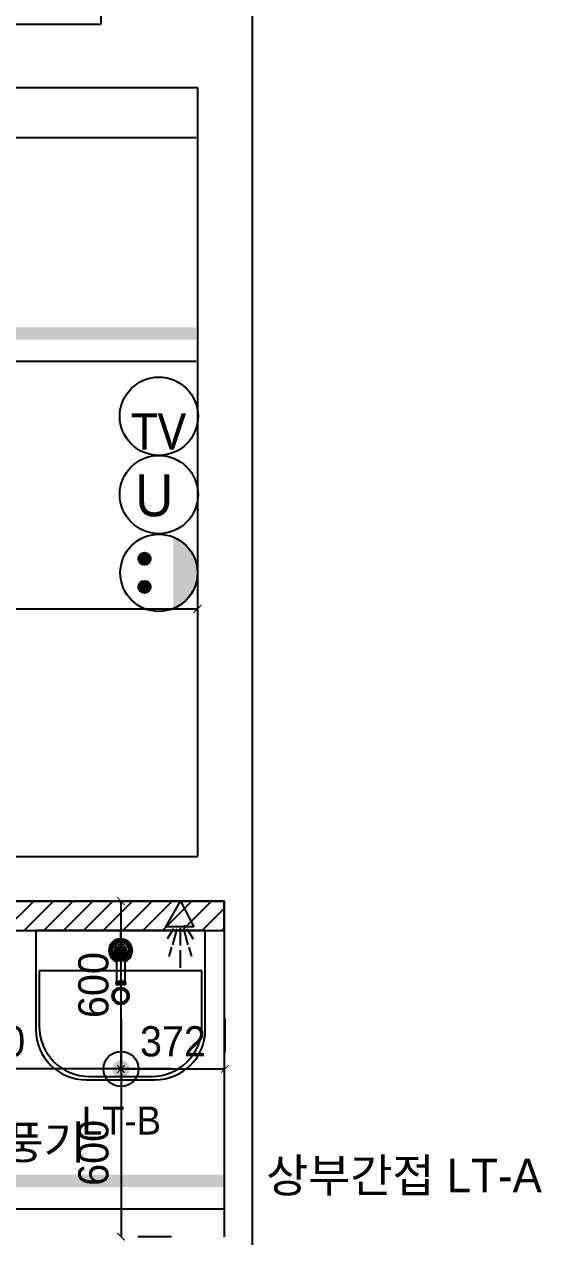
# Model space of a CAD drawing. Header units: inches. Extents: x 4138 to 127072, y -26315 to 43858.
# Drawn here: x 73854 to 75705, y 14713 to 19049 of the extents above; entities that cross this region are included whole.
import ezdxf
from ezdxf.enums import TextEntityAlignment as Align

# ---------------------------------------------------------------- set-up
doc = ezdxf.new("R2010")
doc.units = ezdxf.units.IN
doc.header["$LTSCALE"] = 50
doc.header["$MEASUREMENT"] = 0
doc.linetypes.add('HID', pattern=[2.3, 1.5, -0.8])
for name, color, linetype in [('0-LINE', 7, 'Continuous'), ('02-WAL', 2, 'Continuous'), ('03-WAL NEW', 3, 'Continuous'), ('06-LIGHT', 4, 'Continuous'), ('07-DIM', 5, 'Continuous'), ('3.기호.계단선', 30, 'Continuous'), ('BATH', 4, 'Continuous'), ('CO-BATH', 6, 'Continuous'), ('RC-LIGHT', 7, 'Continuous'), ('설비', 7, 'Continuous'), ('욕실설비', 3, 'Continuous')]:
    doc.layers.add(name, color=color, linetype=linetype)
doc.styles.get("Standard").update_dxf_attribs({"font": 'txt.shx', "bigfont": 'whgtxt.shx'})
doc.styles.add('YOURNAME', font='HY울릉도M.TTF')
doc.styles.add('코레일둥고', font='Korail_Round_Gothic_Medium.ttf')
doc.dimstyles.new('YOURNAME-60', dxfattribs={"dimscale": 60, "dimtxt": 1.8, "dimasz": 0.9, "dimexe": 1, "dimexo": 3, "dimgap": 0.7, "dimtad": 1, "dimdec": 0, "dimzin": 0, "dimdsep": 46, "dimtxsty": 'YOURNAME', "dimblk": 'ARCHTICK', "dimcen": 0, "dimclrd": 1, "dimclre": 1, "dimclrt": 7, "dimadec": 0, "dimazin": 0, "dimtfac": 1, "dimtdec": 0, "dimtix": 1, "dimtmove": 2, "dimatfit": 3, "dimldrblk": 'ARCHTICK', "dimfxl": 1, "dimtolj": 1, "dimtzin": 0, "dimarcsym": 0})

# ---------------------------------------------------------------- blocks, each defined once
blk = doc.blocks.new('hallogen')
h = blk.add_hatch(color=256)
h.dxf.hatch_style = 1
edge = h.paths.add_edge_path()
edge.add_arc((48591.7, 60854.3), 31.2, 0, 360, ccw=False)
at = {"color": 1, "linetype": 'Continuous'}
for p, q in [((48591.7, 60954.3), (48591.7, 60754.3)), ((48691.7, 60854.3), (48491.7, 60854.3))]:
    blk.add_line(p, q, dxfattribs=at)
at = {"color": 4, "linetype": 'Continuous'}
blk.add_circle((48591.7, 60854.3), 62.5, dxfattribs=at)
blk = doc.blocks.new('_ARCHTICK')
at = {"color": 0, "linetype": 'ByBlock', "const_width": 0.075}
blk.add_lwpolyline([(-0.25, -0.25), (0.25, 0.25)], dxfattribs=at)
blk = doc.blocks.new('*D288')
at = {"layer": '07-DIM', "color": 1, "lineweight": -2, "transparency": 16777216}
for p, q in [((74200.4, 15313), (74200.4, 15913)), ((74380.4, 15913), (74260.4, 15913)), ((74380.4, 15313), (74260.4, 15313))]:
    blk.add_line(p, q, dxfattribs=at)
at = {"layer": 'Defpoints', "color": 0, "transparency": 16777216}
for p in [(74200.4, 15913), (74200.4, 15913), (74200.4, 15313)]:
    blk.add_point(p, dxfattribs=at)
at = {"layer": '07-DIM', "color": 1, "lineweight": -2, "transparency": 16777216, "xscale": 54, "yscale": 54, "zscale": 54}
for p, rotation in [((74200.4, 15913), 90), ((74200.4, 15313), 270)]:
    blk.add_blockref('_ARCHTICK', p, dxfattribs=dict(at, rotation=rotation))
at = {"layer": '07-DIM', "color": 7, "transparency": 16777216, "insert": (74102.2, 15613), "char_height": 108, "attachment_point": 5, "rotation": 90, "style": 'YOURNAME'}
blk.add_mtext('\\A1;600', dxfattribs=at)
blk = doc.blocks.new('*D188')
at = {"layer": '07-DIM', "color": 1, "lineweight": -2, "transparency": 16777216}
for p, q in [((74200.4, 15493), (74200.4, 15373)), ((74200.4, 15313), (73200.4, 15313)), ((73200.4, 15173), (73200.4, 15253))]:
    blk.add_line(p, q, dxfattribs=at)
at = {"layer": 'Defpoints', "color": 0, "transparency": 16777216}
for p in [(73200.4, 15353), (73200.4, 15313), (74200.4, 15313)]:
    blk.add_point(p, dxfattribs=at)
at = {"layer": '07-DIM', "color": 1, "lineweight": -2, "transparency": 16777216, "xscale": 54, "yscale": 54, "zscale": 54, "rotation": 180}
blk.add_blockref('_ARCHTICK', (73200.4, 15313), dxfattribs=at)
at = {"layer": '07-DIM', "color": 1, "lineweight": -2, "transparency": 16777216, "xscale": 54, "yscale": 54, "zscale": 54}
blk.add_blockref('_ARCHTICK', (74200.4, 15313), dxfattribs=at)
at = {"layer": '07-DIM', "color": 7, "transparency": 16777216, "insert": (73700.4, 15411.1), "char_height": 108, "attachment_point": 5, "style": 'YOURNAME'}
blk.add_mtext('\\A1;1000', dxfattribs=at)
blk = doc.blocks.new('*D189')
at = {"layer": '07-DIM', "color": 1, "lineweight": -2, "transparency": 16777216}
for p, q in [((74200.4, 15493), (74200.4, 15373)), ((74571.9, 15493), (74571.9, 15373)), ((74200.4, 15313), (74571.9, 15313))]:
    blk.add_line(p, q, dxfattribs=at)
at = {"layer": 'Defpoints', "color": 0, "transparency": 16777216}
for p in [(74200.4, 15313), (74571.9, 15313), (74571.9, 15313)]:
    blk.add_point(p, dxfattribs=at)
at = {"layer": '07-DIM', "color": 1, "lineweight": -2, "transparency": 16777216, "xscale": 54, "yscale": 54, "zscale": 54, "rotation": 180}
blk.add_blockref('_ARCHTICK', (74200.4, 15313), dxfattribs=at)
at = {"layer": '07-DIM', "color": 1, "lineweight": -2, "transparency": 16777216, "xscale": 54, "yscale": 54, "zscale": 54}
blk.add_blockref('_ARCHTICK', (74571.9, 15313), dxfattribs=at)
at = {"layer": '07-DIM', "color": 7, "transparency": 16777216, "insert": (74386.1, 15411.1), "char_height": 108, "attachment_point": 5, "style": 'YOURNAME'}
blk.add_mtext('\\A1;372', dxfattribs=at)
blk = doc.blocks.new('*D191')
at = {"layer": '07-DIM', "color": 1, "lineweight": -2, "transparency": 16777216}
for p, q in [((74200.4, 15313), (74200.4, 14713)), ((74380.4, 15313), (74260.4, 15313)), ((74380.4, 14713), (74260.4, 14713))]:
    blk.add_line(p, q, dxfattribs=at)
at = {"layer": 'Defpoints', "color": 0, "transparency": 16777216}
for p in [(74200.4, 15313), (74200.4, 14713), (74200.4, 14713)]:
    blk.add_point(p, dxfattribs=at)
at = {"layer": '07-DIM', "color": 1, "lineweight": -2, "transparency": 16777216, "xscale": 54, "yscale": 54, "zscale": 54}
for p, rotation in [((74200.4, 15313), 90), ((74200.4, 14713), 270)]:
    blk.add_blockref('_ARCHTICK', p, dxfattribs=dict(at, rotation=rotation))
at = {"layer": '07-DIM', "color": 7, "transparency": 16777216, "insert": (74102.2, 15013), "char_height": 108, "attachment_point": 5, "rotation": 90, "style": 'YOURNAME'}
blk.add_mtext('\\A1;600', dxfattribs=at)
blk = doc.blocks.new('FLOOR')
at = {"layer": '3.기호.계단선'}
h = blk.add_hatch(color=256, dxfattribs=at)
h.dxf.hatch_style = 1
edge = h.paths.add_edge_path()
edge.add_arc((52454.7, 42084.3), 25, 0, 360)
at = {"layer": '02-WAL'}
for p, q in [((52924.7, 47114.3), (52924.7, 34986.3)), ((52383.7, 45889.3), (52383.7, 45410.3)), ((51795.7, 45410.3), (52383.7, 45410.3)), ((51795.7, 45184.3), (52729.7, 45184.3)), ((52729.7, 45184.3), (52729.7, 42434.3)), ((49554.7, 42434.3), (52729.7, 42434.3)), ((51374.7, 42274.3), (52824.7, 42274.3)), ((52824.7, 42274.3), (52824.7, 41074.3))]:
    blk.add_line(p, q, dxfattribs=at)
at = {"layer": '3.기호.계단선'}
blk.add_circle((52454.7, 42084.3), 25, dxfattribs=at)
blk = doc.blocks.new('ERER')
at = {"layer": '03-WAL NEW'}
h = blk.add_hatch(dxfattribs=at)
h.set_pattern_fill('_USER', color=256, scale=50, angle=45, pattern_type=0)
h.set_pattern_definition([(45, (-3, -18380), (-35.35534, 35.35534), [])])
h.paths.add_polyline_path([(77174.7, 23854.3), (77174.7, 23749.3), (78624.7, 23749.3), (78624.7, 23854.3)])
at = {"color": 8}
blk.add_line((78254.7, 23749.3), (78254.7, 23671.3), dxfattribs=at)
at = {"layer": '03-WAL NEW'}
blk.add_lwpolyline([(77174.7, 23854.3), (77174.7, 23749.3), (78624.7, 23749.3), (78624.7, 23854.3), (77174.7, 23854.3)], dxfattribs=at)
at = {"layer": 'BATH', "color": 8}
for p, q in [((78417, 23762.6), (78469.4, 23854.3)), ((78469.4, 23854.3), (78516.4, 23762.6)), ((78516.4, 23762.6), (78417, 23762.6)), ((78444, 23754.9), (78421.6, 23719.5)), ((78455.5, 23755.7), (78440.9, 23698.7)), ((78467.8, 23758), (78467.8, 23695.8)), ((78480.2, 23755.7), (78494.8, 23698.7)), ((78491.7, 23754.9), (78514, 23719.5)), ((78437, 23690.3), (78427, 23656.4)), ((78467.8, 23678.7), (78467.8, 23615.6)), ((78498.6, 23690.3), (78508.7, 23656.4))]:
    blk.add_line(p, q, dxfattribs=at)
at = {"layer": 'CO-BATH', "color": 8}
for p, q in [((77951.7, 23749.3), (77951.7, 23395.3)), ((78557.7, 23749.3), (77951.7, 23749.3)), ((78557.7, 23395.3), (78557.7, 23749.3)), ((78239.7, 23677.3), (78239.7, 23568.7)), ((78269.7, 23677.3), (78269.7, 23568.7)), ((77963.7, 23605.3), (77963.7, 23407.3)), ((78545.7, 23605.3), (77963.7, 23605.3)), ((78545.7, 23407.3), (78545.7, 23605.3)), ((78237.3, 23562.7), (78237.3, 23556.7)), ((78237.3, 23562.7), (78272.1, 23562.7)), ((78237.3, 23556.7), (78272.1, 23556.7)), ((78238.5, 23568.7), (78238.5, 23562.7)), ((78238.5, 23568.7), (78270.9, 23568.7)), ((78270.9, 23568.7), (78270.9, 23562.7)), ((78272.1, 23562.7), (78272.1, 23556.7)), ((78131.7, 23215.3), (78377.7, 23215.3)), ((78143.7, 23227.3), (78365.7, 23227.3))]:
    blk.add_line(p, q, dxfattribs=at)
for radius in [30, 24]:
    blk.add_circle((78254.7, 23515.3), radius, dxfattribs=at)
for centre, radius, start, end in [((78254.7, 23677.3), 42, 290.9248, 249.0751), ((78254.7, 23677.3), 36, 294.6243, 245.3757), ((78254.7, 23677.3), 30, 300, 240), ((78254.7, 23677.3), 21.6, 313.9829, 226.017), ((78254.7, 23677.3), 15, 360, 180), ((78131.7, 23395.3), 180, 180, 270), ((78143.7, 23407.3), 180, 180, 270), ((78365.7, 23407.3), 180, 270, 0), ((78377.7, 23395.3), 180, 270, 0)]:
    blk.add_arc(centre, radius, start, end, dxfattribs=at)
at = {"layer": '욕실설비', "color": 8}
for p, q in [((78453.4, 23767.2), (78453.4, 23765.7)), ((78482.9, 23768.9), (78482.9, 23765.7))]:
    blk.add_line(p, q, dxfattribs=at)
blk.add_blockref('FLOOR', (25800, -18420))
blk = doc.blocks.new('egoo')
at = {"layer": '설비'}
h = blk.add_hatch(color=140, dxfattribs=at)
edge = h.paths.add_edge_path()
edge.add_arc((1015645.3, 443433.7), 22.3, 0, 360)
h = blk.add_hatch(color=140, dxfattribs=at)
edge = h.paths.add_edge_path()
edge.add_arc((1015747.7, 443433.7), 22.3, 0, 360)
h = blk.add_hatch(color=140, dxfattribs=at)
edge = h.paths.add_edge_path()
edge.add_line((1015826.3, 443329.1), (1015566.6, 443329.1))
edge.add_ellipse((1015696.5, 443381.5), major_axis=(99, 99), ratio=1, start_angle=156.9578, end_angle=293.0422)
at = {"layer": '설비', "color": 140}
for centre, radius in [((1015696.5, 443381.5), 140), ((1015645.3, 443433.7), 22.3), ((1015747.7, 443433.7), 22.3)]:
    blk.add_circle(centre, radius, dxfattribs=at)
blk = doc.blocks.new('utp')
at = {"layer": '설비', "color": 140}
blk.add_circle((372927.5, -86920.8), 140, dxfattribs=at)
at = {"layer": '설비', "color": 140, "insert": (372982.3, -87000.6), "char_height": 150, "attachment_point": 9}
blk.add_mtext_dynamic_manual_height_columns('{\\fMalgun Gothic|b0|i0|c129|p50;U}', width=275.64, gutter_width=1, heights=[0], dxfattribs=at)
blk = doc.blocks.new('TV')
at = {"layer": '설비', "color": 140}
blk.add_circle((146226.7, 46947.4), 140, dxfattribs=at)
at = {"layer": '설비', "color": 140, "insert": (146088.1, 46827.7), "char_height": 130, "attachment_point": 7}
blk.add_mtext_dynamic_manual_height_columns('\\pxsm1,qc;{\\fMalgun Gothic|b0|i0|c129|p50;TV}', width=275.64, gutter_width=1, heights=[0], dxfattribs=at)
blk = doc.blocks.new('*D538')
at = {"layer": '07-DIM', "color": 1, "lineweight": -2, "transparency": 16777216}
for p, q in [((72983.9, 17138), (72983.9, 17018)), ((74473.9, 17138), (74473.9, 17018)), ((72983.9, 16958), (74473.9, 16958))]:
    blk.add_line(p, q, dxfattribs=at)
at = {"layer": 'Defpoints', "color": 0, "transparency": 16777216}
for p in [(72983.9, 16958), (74473.9, 16958), (74473.9, 16958)]:
    blk.add_point(p, dxfattribs=at)
at = {"layer": '07-DIM', "color": 1, "lineweight": -2, "transparency": 16777216, "xscale": 54, "yscale": 54, "zscale": 54, "rotation": 180}
blk.add_blockref('_ARCHTICK', (72983.9, 16958), dxfattribs=at)
at = {"layer": '07-DIM', "color": 1, "lineweight": -2, "transparency": 16777216, "xscale": 54, "yscale": 54, "zscale": 54}
blk.add_blockref('_ARCHTICK', (74473.9, 16958), dxfattribs=at)
at = {"layer": '07-DIM', "color": 7, "transparency": 16777216, "insert": (73728.9, 17056.4), "char_height": 108, "attachment_point": 5, "style": 'YOURNAME'}
blk.add_mtext('\\A1;EQ', dxfattribs=at)

msp = doc.modelspace()

# ---------------------------------------------------------------- linework, layer by layer
at = {"layer": '06-LIGHT'}
for p, q in [((74468.9, 18643), (71498.9, 18643)), ((74468.9, 17843), (71498.9, 17843))]:
    msp.add_line(p, q, dxfattribs=at)
at = {"layer": '06-LIGHT', "color": 10, "linetype": 'HID', "const_width": 43.2}
for points in [[(74468.9, 17943), (71496.4, 17943)], [(72828.9, 14913), (74571.9, 14913)]]:
    msp.add_lwpolyline(points, dxfattribs=at)
at = {"layer": '06-LIGHT'}
msp.add_lwpolyline([(72828.9, 14813), (74571.9, 14813)], dxfattribs=at)

# ---------------------------------------------------------------- block references
at = {"layer": '0-LINE'}
msp.add_blockref('ERER', (-4055.8, -7941.3), dxfattribs=at)
at = {"layer": '06-LIGHT'}
msp.add_blockref('hallogen', (25608.7, -45541.3), dxfattribs=at)
at = {"layer": 'RC-LIGHT'}
msp.add_blockref('TV', (-71890.8, -29300.3), dxfattribs=at)
at = {"layer": '설비', "color": 253, "true_color": 0x95d0ad}
msp.add_blockref('utp', (-298591.6, 104288), dxfattribs=at)
at = {"layer": '설비', "color": 253, "true_color": 0x95d0ad, "xscale": 0.9857143043153587, "yscale": 0.9857143043153587, "zscale": 0.9857143043153587, "rotation": 90.00000000000001}
msp.add_blockref('egoo', (511383.3, -984099.4), dxfattribs=at)

# ---------------------------------------------------------------- texts
at = {"layer": 'RC-LIGHT', "color": 140, "style": '코레일둥고'}
msp.add_text('기본환풍기', height=120, dxfattribs=at).set_placement((73321.6, 15110.9), align=Align.TOP_LEFT)
at = {"layer": 'RC-LIGHT', "color": 30, "style": '코레일둥고'}
msp.add_text('상부간접 LT-A', height=120, dxfattribs=at).set_placement((74719.5, 14992.1), align=Align.TOP_LEFT)
at = {"layer": '설비', "color": 30, "style": '코레일둥고'}
msp.add_text('LT-B', height=100, dxfattribs=at).set_placement((74060.1, 15178.4), align=Align.TOP_LEFT)

# ---------------------------------------------------------------- dimensions: what is measured, and where the dimension line sits
at = {"layer": '07-DIM'}
dim = msp.add_linear_dim(base=(74473.9, 16958), p1=(72983.9, 16958), p2=(74473.9, 16958), text='EQ', dimstyle='YOURNAME-60', dxfattribs=at)
dim.commit()
dim.dimension.update_dxf_attribs({"geometry": '*D538', "text_midpoint": (73728.9, 17056.4)})
for base, p2, picture, middle in [((74200.4, 15913), (74200.4, 15913), '*D288', (74102.2, 15613)), ((74200.4, 14713), (74200.4, 14713), '*D191', (74102.2, 15013))]:
    dim = msp.add_linear_dim(base=base, p1=(74200.4, 15313), p2=p2, angle=90, dimstyle='YOURNAME-60', dxfattribs=at)
    dim.commit()
    dim.dimension.update_dxf_attribs({"geometry": picture, "text_midpoint": middle})
for base, p1, p2, picture, middle in [((73200.4, 15313), (74200.4, 15313), (73200.4, 15353), '*D188', (73700.4, 15411.1)), ((74571.8935745, 15312.9536893), (74200.3935745, 15312.9536893), (74571.8935745, 15312.9536893), '*D189', (74386.1435745, 15411.1108132))]:
    dim = msp.add_linear_dim(base=base, p1=p1, p2=p2, dimstyle='YOURNAME-60', dxfattribs=at)
    dim.commit()
    dim.dimension.update_dxf_attribs({"geometry": picture, "text_midpoint": middle})

doc.saveas('drawing.dxf')
